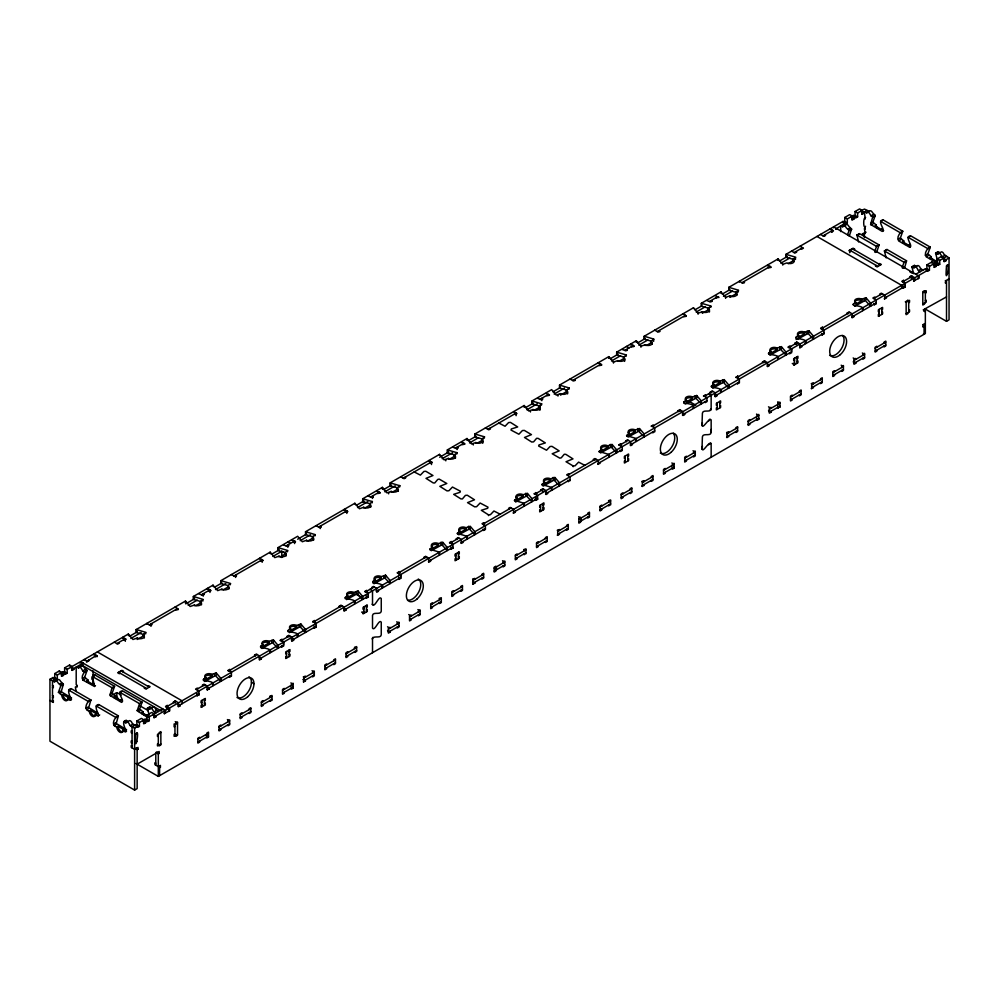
<?xml version="1.0" encoding="UTF-8"?>
<svg xmlns="http://www.w3.org/2000/svg" width="999" height="999" viewBox="0 0 999 999"><rect width="100%" height="100%" fill="white"/><g stroke="black" fill="none" stroke-linecap="round" stroke-linejoin="round"><path stroke-width="1.5" d="M283.616 642.732L283.616 645.079L259.628 658.928M400.724 575.262L400.724 577.459L376.735 591.308L375.899 590.821M580.968 520.491L580.968 518.044L578.658 516.708M702.409 446.291C700.848 456.843 708.815 440.472 711.151 443.506L711.151 457.217M702.409 422.664C700.836 433.229 708.84 416.808 711.151 419.892L711.151 432.604C710.539 436.7 703.021 432.654 702.409 436.763L701.985 449.225M706.917 300.574L710.301 301.948L712 301.461M711.151 429.433L710.726 432.355M715.384 295.692L718.768 297.552M791.583 351.223L791.583 348.876L788.199 347.402M800.049 346.328L800.049 343.981L796.665 342.033L794.967 343.494M55.032 679.295L57.617 680.132A2.398 1.386 60 0 1 58.953 679.62A2.398 1.386 60 0 1 60.564 681.318L63.387 684.19L60.852 685.589L58.429 692.332L61.813 695.267A4.196 2.423 60 0 0 64.785 700.399A4.196 2.423 60 0 0 67.745 698.688L69.018 697.951L63.087 694.53L61.813 695.267M78.734 665.609L81.319 666.445A2.398 1.386 60 0 1 82.667 665.933A2.398 1.386 60 0 1 84.278 667.632L87.1 670.429C83.691 671.428 80.619 677.347 82.979 680.119L94.58 686.525L92.42 676.51L112.05 687.774L114.598 686.313L94.955 674.974L92.42 676.435M87.1 670.429L84.678 677.185L88.062 680.119A4.196 2.423 60 0 0 88.923 683.029M89.323 711.138L90.584 710.414L96.516 713.835L95.242 714.56A4.196 2.423 60 0 1 92.283 716.271A4.196 2.423 60 0 1 89.323 711.138C83.092 709.989 86.601 701.286 90.897 699.999L71.254 688.661C63.362 689.223 76.636 704.819 67.745 698.688M90.897 699.999L88.724 707.579L97.877 713.149M112.05 687.774L109.89 695.354L121.491 702.347C125.687 701.298 115.322 691.558 122.452 690.846L142.095 702.185L139.673 708.94L143.057 711.875A4.196 2.423 60 0 0 143.931 714.784M116.821 727.022L118.082 726.285L124.013 729.707L122.74 730.444A4.196 2.423 60 0 1 119.78 732.155A4.196 2.423 60 0 1 116.821 727.022C110.564 725.861 114.173 717.195 118.394 715.871L98.751 704.532C90.859 705.094 104.133 720.704 95.242 714.56M118.394 715.871L116.221 723.451L126.598 729.732M147.765 717.519L137.2 710.801L139.56 703.658L142.095 702.185M847.577 234.678L849.05 230.519L851.585 229.058L848.763 226.261A2.398 1.386 60 0 0 847.152 224.563A2.398 1.386 60 0 0 845.803 225.075L843.218 224.226M851.585 229.058L849.225 236.201M857.604 212.999L857.604 216.908L855.069 215.447L855.069 211.526L857.604 212.999L864.385 209.078L869.517 211.388A2.398 1.386 60 0 1 870.853 210.876A2.398 1.386 60 0 1 872.464 212.575L875.286 215.447L872.751 216.833L870.579 224.425L882.179 231.406C886.375 230.357 876.011 220.629 883.153 219.905L902.784 231.256L900.374 237.999L903.758 240.934A4.196 2.423 60 0 0 904.257 243.119M858.641 241.97L856.905 235.065L859.44 233.591L879.083 244.93L876.548 246.403L874.6 251.848M879.083 244.93L876.722 252.085M931.755 259.003A4.196 2.423 60 0 1 931.255 256.805L927.871 253.871L930.294 247.128L910.651 235.789C903.521 236.501 913.885 246.241 909.677 247.29L898.675 240.934C896.315 238.162 899.387 232.243 902.784 231.256M886.138 257.842L884.402 250.936L886.95 249.475L906.58 260.814L904.045 262.275L902.097 267.732M937.499 263.274L926.173 256.805C923.825 254.046 926.86 248.114 930.294 247.128M115.847 717.469L96.216 705.993M906.58 260.889L904.42 268.394M61.451 685.476L63.387 684.19M114.598 686.375L112.175 693.056L115.559 695.991A4.196 2.423 60 0 0 116.433 698.913M875.286 215.447L872.864 222.128L876.26 225.05A4.196 2.423 60 0 0 877.122 227.972M372.515 652.734L372.515 639.023C373.139 634.939 380.644 638.985 381.256 634.877L381.256 622.177C379.058 618.443 374.712 631.855 372.515 628.121L372.515 615.409C373.127 611.313 380.644 615.359 381.256 611.251L381.256 598.551C379.046 594.817 374.737 608.204 372.515 604.507L372.515 590.821L369.967 589.36M701.985 425.599L702.409 413.136C703.021 409.041 710.526 413.074 711.151 408.991L711.151 395.304L708.616 393.843M135.876 733.953C140.597 726.673 133.816 759.103 135.876 733.953L137.15 733.216M946.515 265.946C951.223 258.666 944.442 291.096 946.515 265.946L947.776 265.21M90.859 700.249L88.948 701.36M115.822 717.594L117.72 716.495M142.058 702.447L140.16 703.546M851.548 229.32L849.649 230.419M63.349 684.377L61.214 691.708L71.603 697.976M865.609 226.249C863.273 230.407 862.861 216.721 865.609 217.545M916.907 266.383L917.269 265.809A2.398 1.386 60 0 1 918.88 265.971A2.398 1.386 60 0 1 920.216 268.032L922.801 270.18M708.541 421.141L709.877 419.168M708.541 444.767L710.726 443.269M220.654 678.945L220.866 681.306L220.866 678.371L216.234 672.901L212 674.362A4.196 2.423 0 0 0 206.069 674.362A4.196 2.423 0 0 0 206.069 677.784C196.166 682.305 217.083 679.22 212.799 685.751M261.913 648.476L272.54 642.632L277.972 648.264L278.022 645.366L273.389 639.897L269.156 641.37A4.196 2.423 0 0 0 263.237 641.37A4.196 2.423 0 0 0 263.237 644.792C253.247 649.188 274.625 646.665 269.892 652.722M289.373 632.629L300.05 626.748L305.532 632.429L305.532 629.495L300.899 624.025L296.666 625.486A4.196 2.423 0 0 0 290.734 625.486A4.196 2.423 0 0 0 290.734 628.908C280.769 633.391 301.96 630.519 297.39 636.838M346.578 599.6L357.205 593.756L362.687 599.425L362.687 596.49L358.054 591.021L353.821 592.482A4.196 2.423 0 0 0 347.889 592.482A4.196 2.423 0 0 0 347.889 595.904C337.924 600.374 359.116 597.527 354.545 603.846M374.038 583.753L384.702 577.872L390.184 583.541L390.184 580.619L385.552 575.137L381.318 576.61A4.196 2.423 0 0 0 375.399 576.61A4.196 2.423 0 0 0 375.399 580.032C365.484 584.552 386.401 581.455 382.13 587.986M701.123 401.311L701.335 403.908L701.335 400.974L696.69 395.504L692.469 396.978A4.196 2.423 0 0 0 686.538 396.978A4.196 2.423 0 0 0 686.538 400.399C676.623 404.92 697.539 401.823 693.269 408.354M728.621 385.427L728.771 387.999L728.833 385.102L724.2 379.632L719.967 381.094A4.196 2.423 0 0 0 714.035 381.094A4.196 2.423 0 0 0 714.035 384.515C704.07 388.998 725.262 386.113 720.691 392.445M769.842 355.232L780.506 349.363L785.938 354.995L785.988 352.098L781.355 346.628L777.122 348.089A4.196 2.423 0 0 0 771.203 348.089A4.196 2.423 0 0 0 771.203 351.511C761.238 355.994 782.417 353.122 777.859 359.453M797.339 339.36L808.016 333.479L813.498 339.148L813.498 336.226L808.853 330.744L804.62 332.217A4.196 2.423 0 0 0 798.701 332.217A4.196 2.423 0 0 0 798.701 335.639C788.735 340.11 809.927 337.262 805.356 343.569M854.545 306.331L865.171 300.474L870.653 306.156L870.653 303.221L866.021 297.752L861.787 299.213A4.196 2.423 0 0 0 855.856 299.213A4.196 2.423 0 0 0 855.856 302.635C845.941 307.155 866.87 304.083 862.587 310.602M54.745 673.588L57.293 675.049L57.293 678.97L54.745 677.497L54.745 673.588L59.278 670.978L61.813 672.439L61.389 676.111M64.623 667.881L67.17 669.355L67.17 673.264L64.623 671.803L64.623 667.881L69.568 665.034L72.103 666.495L71.678 670.167M844.779 217.47L847.314 218.931L847.314 222.852L844.779 221.378L844.779 217.47L849.712 214.623L852.259 216.084L851.835 219.755M855.069 211.526L859.59 208.916L862.137 210.377L861.712 214.048M137.15 747.889L137.15 788.623L134.615 790.084L49.95 741.208L49.95 679.295L53.059 677.497L55.594 678.97L55.594 679.944L57.293 678.97M57.293 675.049L62.937 671.803L65.472 673.264L65.047 674M67.17 669.355L128.347 634.028L132.979 639.497L137.213 638.036A4.196 2.423 0 0 0 143.144 638.036A4.196 2.423 0 0 0 143.144 634.615L145.929 632.379L136.264 629.52L185.502 601.023L190.147 606.493L194.38 605.032A4.196 2.423 0 0 0 200.3 605.032A4.196 2.423 0 0 0 200.3 601.61L203.097 599.388L193.369 596.49L193.369 599.425L200.537 601.46M193.369 596.49L213.012 585.152L217.645 590.621L221.878 589.16A4.196 2.423 0 0 0 227.797 589.16A4.196 2.423 0 0 0 227.797 585.739L230.594 583.503L220.929 580.644L270.167 552.147L274.8 557.617L279.033 556.156A4.196 2.423 0 0 0 284.965 556.156A4.196 2.423 0 0 0 284.965 552.734L287.749 550.499L278.022 547.614L278.022 550.549L285.202 552.584M278.022 547.614L297.665 536.276L302.31 541.745L306.531 540.272A4.196 2.423 0 0 0 312.462 540.272A4.196 2.423 0 0 0 312.462 536.85L315.259 534.627L305.532 531.73L305.532 534.665L312.699 536.7M305.532 531.73L354.832 503.271L359.465 508.741L363.698 507.28A4.196 2.423 0 0 0 369.618 507.28A4.196 2.423 0 0 0 369.618 503.858L372.415 501.623L362.749 498.763L382.33 487.4L386.963 492.869L391.196 491.396A4.196 2.423 0 0 0 397.127 491.396A4.196 2.423 0 0 0 397.127 487.974L399.912 485.751L390.184 482.854L390.184 485.789L397.365 487.824M390.184 482.854L439.485 454.395L444.13 459.865L448.351 458.391A4.196 2.423 0 0 0 454.283 458.391A4.196 2.423 0 0 0 454.283 454.97L457.08 452.747L447.415 449.887L466.995 438.511L471.628 443.981L475.861 442.52A4.196 2.423 0 0 0 481.78 442.52A4.196 2.423 0 0 0 481.78 439.098L484.577 436.863L474.912 434.016L524.15 405.519L528.783 410.989L533.016 409.515A4.196 2.423 0 0 0 538.948 409.515A4.196 2.423 0 0 0 538.948 406.094L541.733 403.871L532.005 400.974L532.005 403.908L540.172 406.218M532.005 400.974L551.648 389.635L556.281 395.104L560.514 393.643A4.196 2.423 0 0 0 566.445 393.643A4.196 2.423 0 0 0 566.445 390.222L569.243 387.987L559.515 385.102L559.515 388.037L566.683 390.072M559.515 385.102L608.816 356.631L613.448 362.1L617.682 360.639A4.196 2.423 0 0 0 623.601 360.639A4.196 2.423 0 0 0 623.601 357.217L626.398 354.995L616.733 352.135L636.313 340.759L640.946 346.228L645.179 344.767A4.196 2.423 0 0 0 651.111 344.767A4.196 2.423 0 0 0 651.111 341.346L653.895 339.111L644.23 336.251L693.468 307.754L698.101 313.224L702.334 311.763A4.196 2.423 0 0 0 708.266 311.763A4.196 2.423 0 0 0 708.266 308.341L711.063 306.106L701.398 303.259L720.978 291.883L725.611 297.352L729.844 295.879A4.196 2.423 0 0 0 735.764 295.879A4.196 2.423 0 0 0 735.764 292.457L738.561 290.234L728.833 287.337L728.833 290.272L737.162 292.632M728.833 287.337L778.134 258.878L782.766 264.348L787 262.887A4.196 2.423 0 0 0 792.931 262.887A4.196 2.423 0 0 0 792.931 259.465L795.716 257.23L785.988 254.345L785.988 257.28L794.155 259.59M785.988 254.345L843.081 221.378L845.629 222.852L845.629 223.826L847.314 222.852M847.314 218.931L853.371 215.447L855.906 216.908L855.481 217.645M53.059 677.497L53.059 678.471L54.745 677.497M64.623 671.803L62.937 672.777L62.937 671.803M79.858 662.999L80.707 662.512M844.779 221.378L843.081 222.352L843.081 221.378M855.069 215.447L853.371 216.421L853.371 215.447M55.594 678.97L52.485 680.756L52.485 701.935M60.964 672.926L63.511 674.4L65.472 673.264M71.254 666.995L73.801 668.456L83.254 662.999L83.254 663.973L81.98 664.223M96.379 655.419L86.351 661.7M116.833 643.606L125.3 638.723L125.3 641.333M129.608 636.238L137.325 631.78M149.288 624.875L177.51 608.578M185.677 603.871L194.68 598.663M201.498 594.73L209.965 589.847L209.965 592.444M214.261 587.362L221.99 582.904M233.941 575.998L262.163 559.702L262.163 562.312M271.616 554.245L279.345 549.787M286.151 545.854L294.618 540.971L294.618 543.568M297.64 539.223L306.643 534.015M318.606 527.11L346.828 510.826L346.828 513.436M356.281 505.369L364.011 500.911M370.816 496.978L379.283 492.082M383.591 489.597L391.308 485.139M403.271 478.234L431.493 461.95L431.493 464.547M439.66 457.23L448.663 452.023M455.482 448.101L463.948 443.206M468.244 440.721L475.974 436.263M487.924 429.358L516.146 413.062L516.146 415.671M525.599 407.604L533.329 403.146M540.134 399.213L548.601 394.33M552.909 391.845L559.34 388.124M572.589 380.482L600.811 364.185L600.811 365.159M610.264 358.728L618.069 354.22M624.8 350.337L633.266 345.454L633.266 346.428M637.562 342.969L645.292 338.511M657.255 331.606L685.476 315.309L685.476 316.283M694.929 309.852L701.36 306.131L701.335 303.221M709.465 301.461L717.931 296.578M722.227 294.093L729.957 289.623M741.907 282.717L770.129 266.433L770.129 267.407M779.582 260.976L787.312 256.506M794.118 252.585L802.584 247.69M823.051 235.876L832.642 230.344L832.217 231.069M845.629 222.852L835.751 229.033M851.41 216.571L853.945 218.044L855.906 216.908M861.288 210.876L863.823 212.337L866.932 210.552M61.813 676.348L63.511 675.374L63.511 674.4M65.472 674.238L67.17 673.264M72.103 670.416L73.801 669.43L73.801 668.456M86.776 661.937L89.323 660.476L88.474 659.989M97.215 656.643L97.215 655.906L95.529 656.892L94.68 656.405M146.741 624.138L146.741 623.401L150.137 625.362L151.823 624.875M175.812 610.052L178.346 609.552M198.951 593.856L202.335 595.217L204.033 594.73M208.267 591.308L210.801 590.821M231.406 574.525L234.79 576.485L236.488 575.998M260.477 561.163L263.012 560.676M283.616 544.967L287 546.341L288.699 545.854M292.932 542.432L295.467 541.945M316.071 525.649L319.455 527.609L321.154 527.11M345.13 512.287L347.677 511.8M368.281 496.091L371.665 497.465L373.351 496.978M377.585 493.556L380.132 493.069M452.934 447.215L456.318 448.588L458.017 448.101M462.25 444.68L464.785 444.18M537.599 398.339L540.983 399.7L542.682 399.213M546.915 395.791L549.45 395.304M570.054 379.008L573.438 380.969L575.124 380.482M599.113 365.659L601.66 365.159M622.265 349.463L625.649 350.824L627.335 350.337M631.568 346.915L634.115 346.428M654.707 330.132L658.104 332.093L659.79 331.606M683.778 316.77L686.313 316.283M716.233 298.039L718.768 297.065M739.372 281.993L739.372 281.256L742.756 283.216L744.455 282.717M768.443 267.894L770.978 267.407M831.792 232.292L833.491 230.831L830.107 228.871M836.163 229.283L837.012 228.796M852.259 219.992L853.945 219.018L853.945 218.044M855.906 217.882L857.604 216.908M862.137 214.298L863.823 213.311L863.823 212.337M49.95 679.295L54.271 681.793L56.394 680.569M78.409 667.856L80.519 666.633M840.683 231.568L840.683 225.699L842.469 226.723L844.592 225.512M866.595 212.799L868.718 211.576M130.857 638.448L141.159 632.504M188.212 605.332L197.228 600.124M215.509 589.572L225.811 583.616M272.877 556.455L281.88 551.248M300.175 540.684L310.477 534.74M357.53 507.579L367.832 501.623M384.84 491.808L395.142 485.864M442.195 458.691L452.497 452.747M469.493 442.932L478.509 437.724M526.86 409.815L537.162 403.871M554.158 394.056L564.46 388.112M611.513 360.939L620.529 355.731M638.823 345.179L647.839 339.972M696.178 312.063L705.194 306.855M723.476 296.291L732.492 291.096M780.843 263.187L789.847 257.979M59.49 684.315L61.601 683.091M77.035 687.112L77.035 685.152L76.199 684.665L76.199 667.07L78.784 667.906A2.398 1.386 60 0 1 80.12 667.407A2.398 1.386 60 0 1 81.731 669.105L82.767 670.866L84.89 669.642M138.399 638.811L143.144 636.076L143.144 634.615M195.692 605.744L200.3 603.084L200.3 601.61M223.189 589.86L227.797 587.2L227.797 585.739M280.357 556.855L284.965 554.195L284.965 552.734M307.854 540.983L312.462 538.324L312.462 536.85M365.01 507.979L369.618 505.319L369.618 503.858M392.52 492.107L397.127 489.448L397.127 487.974M449.675 459.103L454.283 456.443L454.283 454.97M477.172 443.231L481.78 440.559L481.78 439.098M534.34 410.227L538.948 407.567L538.948 406.094M560.514 395.104L566.445 391.683L566.445 390.222M618.993 361.351L623.601 358.678L623.601 357.217M646.503 345.467L651.111 342.807L651.111 341.346M702.334 313.224L708.266 309.802L708.266 308.341M735.764 292.457L735.764 293.931L729.844 297.352L729.844 295.879M788.186 263.661L792.931 260.926L792.931 259.465M847.676 229.246L849.799 228.022M865.234 219.018L864.385 212.013L866.97 212.849A2.398 1.386 60 0 1 868.318 212.35A2.398 1.386 60 0 1 869.929 214.036L870.966 215.809L873.076 214.585M84.515 672.152L86.426 671.053M872.714 217.095L874.625 215.996M58.429 692.332L60.34 691.233M82.767 678.284L84.678 677.185M870.966 223.227L872.864 222.128M59.915 693.431L61.813 692.332M82.979 680.119L84.89 679.02M871.178 225.05L873.076 223.951M92.845 670.654L93.269 674.812M68.744 690.421L70.654 689.322M93.082 676.373L94.955 674.974M856.942 235.364L858.84 234.266M881.28 221.316L883.153 219.98M77.035 686.138L75.35 687.112L76.199 691.583M86.938 681.992A4.196 2.423 60 0 1 86.788 680.843L88.062 680.119M876.26 225.05L874.987 225.786L880.918 229.208L882.179 228.471A4.196 2.423 60 0 1 882.129 229.108M863.124 233.441L866.083 232.218M863.124 235.389L864.385 235.152L864.385 237.537M92.57 685.239A4.196 2.423 60 0 0 92.72 684.265L93.993 683.541A4.196 2.423 60 0 1 93.756 684.715M70.28 700.149L71.553 699.425M94.618 686.101L95.467 685.614M882.816 231.044L883.665 230.557M120.217 673.264L119.368 673.751L117.682 672.777L121.915 670.329L123.601 671.303L122.765 671.803M851.41 251.111L850.561 251.598L848.863 250.624L853.096 248.177L854.794 249.163L853.945 249.65M112.025 688.036L113.923 686.937M877.147 246.291L879.045 245.192M900.211 232.979L902.122 231.88M85.926 708.216L87.837 707.117M110.277 694.155L112.175 693.056M875.399 252.422L876.036 252.048M898.463 239.098L900.374 237.999M86.776 709.677L88.686 708.578M110.477 695.991L112.388 694.892M899.312 240.559L901.21 239.46M96.878 705.931L98.764 704.682M119.955 692.619L121.853 691.508M885.077 250.874L886.95 249.475M908.141 237.55L910.052 236.451M115.559 695.991L114.298 696.728L120.217 700.149L121.491 699.412A4.196 2.423 60 0 1 121.266 700.586M903.758 240.934L902.484 241.671L908.416 245.092L909.677 244.355A4.196 2.423 60 0 1 909.627 244.992M145.055 687.599L144.206 688.086L145.904 689.073L150.137 686.625L148.439 685.651L147.59 686.138M876.235 265.447L875.399 265.946L877.085 266.92L881.318 264.473L879.632 263.499L878.783 263.986M98.414 715.671L99.688 714.934M909.677 247.29L910.314 246.915M904.008 262.537L905.918 261.438M928.346 248.489L930.256 247.39M114.061 723.726L115.971 722.627M137.138 710.401L139.036 709.302M902.896 268.294L904.17 267.557M925.336 255.344L927.234 254.245M114.273 725.561L116.184 724.45M138.624 711.5L140.522 710.401M926.81 256.443L928.72 255.344M122.74 730.444C131.643 736.575 118.357 720.978 126.249 720.416L128.284 721.54L129.071 720.866A2.398 1.386 60 0 1 130.682 721.041A2.398 1.386 60 0 1 132.03 723.089L134.615 725.237M149.151 715.097L147.415 708.191L149.95 706.73L151.998 707.854L152.772 707.192A2.398 1.386 60 0 1 154.395 707.354A2.398 1.386 60 0 1 155.732 709.402L158.317 711.55M913.648 273.726L911.9 266.82L914.447 265.347L916.483 266.483M937.686 261.351L935.613 253.134L938.148 251.661L940.184 252.797L940.971 252.123A2.398 1.386 60 0 1 942.581 252.285A2.398 1.386 60 0 1 943.93 254.345L949.05 257.954L949.05 319.867L946.515 321.341L925.012 308.928M124.376 721.815L126.249 720.416M147.452 708.491L149.35 707.392M912.574 266.745L914.447 265.422M935.651 253.434L937.549 252.335M141.933 713.748A4.196 2.423 60 0 1 141.796 712.599L143.057 711.875M930.131 258.679A4.196 2.423 60 0 1 929.982 257.542L931.255 256.805M125.924 722.664L128.034 721.44M147.415 708.191L149.201 709.228L151.324 708.004M914.11 267.607L916.233 266.383M935.613 253.134L937.399 254.158L939.51 252.934M431.231 550.724L441.87 544.867L447.29 550.511L447.352 547.614L442.719 542.145L438.486 543.606A4.196 2.423 0 0 0 432.555 543.606A4.196 2.423 0 0 0 432.555 547.027L429.757 549.263L439.485 552.147L439.485 555.082L439.21 552.522M458.741 534.84L469.368 528.995L474.787 534.627L474.85 531.73L470.217 526.261L465.984 527.734A4.196 2.423 0 0 0 460.052 527.734A4.196 2.423 0 0 0 460.052 531.156L457.267 533.379L466.995 536.276L466.995 539.21L466.708 536.638M515.596 502.022L526.523 495.991L531.955 501.635L532.005 498.738L527.372 493.269L523.139 494.73A4.196 2.423 0 0 0 517.22 494.73A4.196 2.423 0 0 0 517.22 498.151L514.423 500.387L524.15 503.271L524.15 506.206L523.876 503.646M543.094 486.138L554.033 480.119L559.452 485.751L559.515 482.854L554.87 477.385L550.649 478.858A4.196 2.423 0 0 0 544.717 478.858A4.196 2.423 0 0 0 544.717 482.28L541.92 484.503L551.648 487.4L551.648 490.322L551.373 487.762M600.561 452.972L611.188 447.115L616.67 452.784L616.67 449.85L612.037 444.38L607.804 445.854A4.196 2.423 0 0 0 601.873 445.854A4.196 2.423 0 0 0 601.873 449.275L599.088 451.498L608.816 454.395L608.816 457.33L608.528 454.757M628.059 437.087L638.686 431.243L644.168 436.913L644.168 433.978L639.535 428.509L635.302 429.97A4.196 2.423 0 0 0 629.382 429.97A4.196 2.423 0 0 0 629.382 433.391L626.585 435.626L636.313 438.511L636.313 441.446L636.038 438.886M205.357 678.708A4.196 2.423 0 0 0 206.069 679.258L212 675.836L212 674.362M262.35 645.504A4.196 2.423 0 0 0 263.237 646.253L269.156 642.832L269.156 641.37M290.247 630.032A4.196 2.423 0 0 0 290.734 630.381L296.666 626.96L296.666 625.486M347.015 596.628A4.196 2.423 0 0 0 347.889 597.377L353.821 593.955L353.821 592.482M374.9 581.156A4.196 2.423 0 0 0 375.399 581.493L381.318 578.071L381.318 576.61M432.067 548.151A4.196 2.423 0 0 0 432.555 548.501L438.486 545.079L438.486 543.606M465.984 527.734L465.984 529.195L460.052 532.617L460.052 531.156M523.139 494.73L523.139 496.191L517.22 499.612L517.22 498.151M543.831 482.992A4.196 2.423 0 0 0 544.717 483.741L550.649 480.319L550.649 478.858M600.998 449.987A4.196 2.423 0 0 0 601.873 450.736L607.804 447.315L607.804 445.854M628.883 434.528A4.196 2.423 0 0 0 629.382 434.865L635.302 431.443L635.302 429.97M685.651 401.111A4.196 2.423 0 0 0 686.538 401.86L692.469 398.439L692.469 396.978M713.548 385.639A4.196 2.423 0 0 0 714.035 385.989L719.967 382.567L719.967 381.094M770.704 352.647A4.196 2.423 0 0 0 771.203 352.984L777.122 349.563L777.122 348.089M797.814 336.351A4.196 2.423 0 0 0 798.701 337.1L804.62 333.678L804.62 332.217M861.787 299.213L861.787 300.687L855.856 304.108L855.856 302.635M204.758 681.48L215.384 675.636L220.654 681.143M685.177 404.108L695.853 398.239L701.123 403.746M712.674 388.236L723.351 382.355L728.621 387.874M136.863 721.003L139.41 722.464L139.41 726.373L136.863 724.912L136.863 721.003L141.396 718.381L143.931 719.854L143.519 723.513M926.897 264.885L929.432 266.346L929.432 270.254L926.897 268.793L926.897 264.885L931.83 262.025L934.377 263.499L933.953 267.158M937.187 258.941L939.722 260.414L939.722 264.323L937.187 262.849L937.187 258.941L941.707 256.331L944.255 257.792L943.83 261.463M123.714 721.877L125.749 723.014L126.536 722.339A2.398 1.386 60 0 1 128.147 722.502A2.398 1.386 60 0 1 129.483 724.562L130.282 725.674L132.405 724.45M154.408 711.738L156.531 710.526M911.9 266.82L913.935 267.944L914.722 267.282A2.398 1.386 60 0 1 916.333 267.445A2.398 1.386 60 0 1 917.681 269.505L918.481 270.617L920.591 269.393M942.606 256.681L944.729 255.457M168.057 705.931L167.208 705.444L165.509 706.418L168.893 708.378L168.893 711.313M173.414 702.584L175.112 700.873L178.496 702.834L178.072 706.505M228.022 670.816L229.708 669.355L230.557 670.329M254.545 655.506L256.243 654.033L259.628 655.993L259.203 659.665M280.232 640.671L281.918 639.21L282.767 640.184M287 636.763L288.699 635.302L292.083 637.25L291.658 640.921M312.687 621.94L314.373 620.479L315.222 621.453M339.21 606.63L340.896 605.157L344.293 607.117L343.868 610.776M364.885 591.795L366.583 590.334L367.432 591.308M371.665 587.887L373.351 586.425L376.735 588.374L376.735 592.282L378.434 591.308L378.434 590.334M397.34 573.064L399.038 571.59L399.887 572.577M423.876 557.742L425.562 556.281L428.946 558.241L428.521 561.9M449.55 542.919L451.248 541.458L452.085 542.432M456.318 539.01L458.017 537.549L461.401 539.497L460.976 543.169M484.54 523.201L483.691 522.714L482.005 523.688L485.389 525.649L485.389 529.557L483.279 530.294M534.215 494.043L535.901 492.569L536.75 493.556M540.983 490.134L542.682 488.661L546.066 490.621L545.641 494.28M618.868 445.167L620.566 443.693L621.415 444.68M625.649 441.258L627.335 439.785L630.719 441.745L630.307 445.404M651.323 426.423L653.021 424.962L653.87 425.936M677.846 411.113L679.545 409.64L682.929 411.6L682.504 415.259M703.533 396.278L705.232 394.817L706.068 395.791M710.301 392.37L712 390.909L715.384 392.857L714.959 396.528M735.988 377.547L737.674 376.086L738.523 377.06M762.512 362.237L764.21 360.764L767.594 362.724L767.17 366.383M788.199 346.915L789.884 345.941L790.733 346.915M820.654 328.671L822.339 327.197L823.188 328.184M847.177 313.349L848.863 311.888L852.259 313.848L851.835 317.507M904.32 280.844L903.471 280.357L901.785 281.343L905.169 283.291L905.169 287.2L903.046 287.937M914.759 280.682L914.759 277.759L911.375 275.799L909.677 276.773L910.526 277.26M137.288 727.11L137.712 726.373L135.177 724.912L132.068 726.698L132.068 747.889M139.41 722.464L145.055 719.205L147.59 720.679L147.165 721.403M141.796 712.599L149.288 716.77L162.837 708.94L162.837 709.927M175.949 701.373L166.358 706.905L166.358 707.891L167.208 707.392M196.416 689.56L204.882 684.665L204.882 685.651M228.871 670.816L257.093 654.532M281.069 640.671L289.535 635.789L289.535 636.763M313.524 621.94L341.745 605.644M365.734 591.795L374.2 586.913M398.189 573.064L426.411 556.768L426.411 557.742M450.399 542.919L458.866 538.036M482.854 524.188L511.076 507.892M535.052 494.043L543.518 489.148M567.507 475.299L595.729 459.016L595.729 459.99M619.717 445.167L628.184 440.272M652.172 426.423L680.394 410.139L680.394 411.113M704.382 396.278L712.849 391.396M736.837 377.547L765.059 361.251L765.059 362.237M789.035 347.402L797.502 342.52M821.49 328.671L849.712 312.375M873.7 298.526L882.167 293.644M902.621 281.83L912.224 276.286L912.224 277.26M915.746 274.25L925.199 268.793L927.746 270.254L927.322 270.991M929.432 266.346L935.489 262.849L938.036 264.323L937.611 265.047M939.722 260.414L946.515 256.493M136.863 724.912L135.177 725.886L135.177 724.912M149.288 716.77L149.288 720.679L146.741 719.205L145.055 720.192L145.055 719.205M925.199 269.767L926.897 268.793M935.489 262.849L935.489 263.836L937.187 262.849M125.924 731.543L126.548 731.181M937.187 263.162L937.824 262.799M130.282 725.674L134.615 728.171L137.712 726.373M143.094 720.341L145.629 721.802L147.59 720.679M155.919 715.871L155.919 716.845L153.371 715.384L153.371 714.397L155.919 715.871L219.443 679.195M220.866 678.371L276.81 646.078M278.022 645.366L304.108 630.307M305.532 629.495L361.463 597.19M362.687 596.49L388.773 581.43M390.184 580.619L446.128 548.314M447.352 547.614L473.426 532.554M474.85 531.73L530.794 499.438M532.005 498.738L615.446 450.561M616.67 449.85L642.757 434.802M644.168 433.978L700.112 401.685M701.335 400.974L727.409 385.914M728.833 385.102L784.777 352.797M785.988 352.098L812.075 337.038M813.498 336.226L869.43 303.921M870.653 303.221L927.746 270.254M933.528 263.986L936.063 265.447L938.036 264.323M943.406 258.279L945.941 259.752L949.05 257.954M137.712 727.359L139.41 726.373M143.931 723.763L145.629 722.789L145.629 721.802M147.59 721.653L149.288 720.679M153.796 717.582L155.919 716.845M164.098 711.638L164.947 711.138M164.098 713.586L169.743 710.813L169.743 708.865L168.481 709.103M913.498 278.971L914.335 278.484M913.498 280.931L919.142 278.159L919.142 276.211L917.869 276.448M927.746 271.241L929.432 270.254M934.377 267.407L936.063 266.433L936.063 265.447M938.036 265.297L939.722 264.323M944.255 261.701L945.941 260.727L945.941 259.752M178.496 705.769L198.951 693.955M207.417 689.073L231.406 675.224M316.071 626.336L292.083 640.184L291.233 639.697M344.293 610.052L368.281 596.203M428.946 561.163L452.934 547.315M461.401 542.432L485.389 528.583M513.611 512.287L537.599 498.439L536.75 497.952M546.066 493.556L570.054 479.707M598.276 463.411L622.265 449.562M630.719 444.68L654.707 430.831M682.929 414.535L706.917 400.686M739.372 381.943L715.384 395.791L714.535 395.304M767.594 365.659L791.583 351.81M800.049 346.915L824.038 333.067M852.259 316.77L876.235 302.922M884.702 298.039L905.169 286.226M178.496 706.743L180.182 705.769L180.182 704.794M196.84 695.666L198.951 694.929L198.951 691.021L195.567 689.073L197.265 688.086L198.102 688.573M206.993 689.797L209.116 689.073L208.479 687.724M229.295 676.935L231.406 676.198L231.406 672.29L228.022 670.329M259.628 659.902L261.326 658.928L261.326 657.954M281.493 646.79L283.616 646.053L283.616 642.145L280.232 640.184M292.083 641.171L293.768 640.184L293.144 638.848M313.948 628.046L316.071 627.322L316.071 623.401L312.687 621.453M344.293 611.026L345.979 610.052L345.979 609.065M366.158 597.914L368.281 597.177L368.281 593.269L364.885 591.308M398.613 579.17L400.724 578.433L400.724 574.525L397.34 572.577M428.946 562.15L430.644 561.163L430.644 560.189M450.824 549.025L452.934 548.301L452.934 544.393L449.55 542.432M461.401 543.406L463.099 542.432L463.099 541.458M513.186 513.024L515.309 512.287L515.309 511.313M535.476 500.149L537.599 499.413L537.599 495.504L534.215 493.556M546.066 494.53L547.752 493.556L547.752 492.569M567.932 481.418L570.054 480.681L570.054 476.773L566.67 474.812L568.356 473.838L569.205 474.325M597.852 464.148L599.962 463.411L599.962 462.437M620.142 451.273L622.265 450.537L622.265 446.628L618.868 444.68M630.719 445.654L632.417 444.68L632.417 443.693M652.597 432.542L654.707 431.805L654.707 427.897L651.323 425.936M682.929 415.509L684.627 414.535L684.627 413.549M715.384 396.778L717.082 395.791L716.445 394.455M737.262 383.653L739.372 382.929L739.372 379.008L735.988 377.06M767.594 366.633L769.292 365.659L769.292 364.672M789.46 353.521L791.583 352.784L791.583 348.876M799.625 347.652L801.735 346.915L801.735 345.941M821.915 334.777L824.038 334.041L824.038 330.132L820.654 328.184M852.259 317.757L853.945 316.77L853.945 315.796M874.125 304.633L876.235 303.908L876.235 300L872.851 298.039L874.55 297.065L875.399 297.552M884.29 298.776L886.4 298.039L886.4 297.065M201.91 702.347L201.074 702.834L201.074 700.873L205.307 698.438L205.307 700.386L204.458 700.873M286.576 653.471L285.726 653.958L285.726 651.997L289.96 649.562L289.96 651.51L289.123 651.997M363.898 608.828L363.049 609.315L363.049 607.355L367.282 604.919L367.282 606.868L366.446 607.355M455.894 555.706L455.057 556.193L455.057 554.245L459.29 551.798L459.29 553.758L458.441 554.245M540.559 506.83L539.71 507.317L539.71 505.369L543.943 502.922L543.943 504.882L543.106 505.369M625.224 457.954L624.375 458.441L624.375 456.481L628.608 454.046L628.608 455.994L627.759 456.481M717.22 404.832L716.37 405.332L716.37 403.371L720.604 400.924L720.604 402.884L719.755 403.371M794.542 360.202L793.693 360.689L793.693 358.728L797.926 356.281L797.926 358.241L797.09 358.728M879.207 311.313L878.358 311.8L878.358 309.852L882.592 307.405L882.592 309.365L881.742 309.852M135.876 742.095L137.15 741.37M946.515 274.088L947.776 273.351M201.91 704.957L201.074 705.444L201.074 707.392L205.307 704.957L205.307 702.996L204.458 703.483M286.576 656.068L285.726 656.568L285.726 658.516L289.96 656.068L289.96 654.12L289.123 654.607M363.898 611.438L363.049 611.925L363.049 613.873L367.282 611.438L367.282 609.477L366.446 609.964M455.894 558.316L455.057 558.803L455.057 560.764L459.29 558.316L459.29 556.368L458.441 556.855M540.559 509.44L539.71 509.927L539.71 511.888L543.943 509.44L543.943 507.48L543.106 507.967M625.224 460.564L624.375 461.051L624.375 462.999L628.608 460.564L628.608 458.603L627.759 459.09M717.22 407.442L716.37 407.929L716.37 409.89L720.604 407.442L720.604 405.494L719.755 405.981M794.542 362.799L793.693 363.286L793.693 365.247L797.926 362.799L797.926 360.851L797.09 361.338M879.207 313.923L878.358 314.41L878.358 316.371L882.592 313.923L882.592 311.963L881.742 312.462M908.69 312.212L908.69 300.811L907.854 300.324L906.155 301.298L906.155 314.66L907.854 313.686L907.854 312.699M160.851 732.567L157.467 734.527L157.467 736.475L158.317 735.988M922.801 292.657L926.185 290.709L926.185 292.657L925.349 293.157M136.301 749.35L137.999 749.35L137.999 747.402L134.615 749.35L131.219 747.402L131.219 745.441L132.068 745.928M945.241 280.844L949.05 279.133L948.413 278.771M174.962 726.373L174.126 726.872L174.126 724.912L177.51 722.951L175.25 721.653M908.69 302.759L909.54 302.272L909.54 300.324L906.155 302.272L905.306 301.785M945.241 282.804L946.09 282.317M158.317 743.481L157.467 743.98L157.467 745.928L160.851 743.98M174.962 733.878L174.126 734.365L174.126 736.313L177.51 734.365M908.69 310.264L909.54 309.765L909.54 311.725L906.155 313.686M925.349 300.649L926.185 300.162L926.185 302.11L922.801 304.071M137.15 764.173L159.166 751.473L159.166 753.421L158.317 753.908L155.782 752.447L155.782 765.159M924.075 309.365L946.515 296.903M924.075 311.313L925.349 311.076L925.349 333.554L158.317 776.398L135.876 763.448M269.855 696.191L271.978 695.466L271.978 700.349L269.855 701.086M303.296 676.885L305.419 676.161L305.419 677.135M354.52 647.315L356.631 646.59L356.631 651.473L354.52 652.21M439.173 598.438L441.296 597.702L441.296 602.597L439.173 603.321M472.614 579.133L474.737 578.396L474.737 579.37L474.1 579.008M523.838 549.562L525.961 548.826L525.961 553.721L523.838 554.445M557.28 530.257L559.403 529.52L559.403 530.494L558.766 530.132M608.503 500.686L610.614 499.95L610.614 504.832L608.503 505.569M641.945 481.381L644.055 480.644L644.055 481.618L643.418 481.256M726.598 432.492L728.721 431.768L728.721 432.742M777.821 402.922L779.944 402.185L779.944 407.08L777.821 407.817M811.263 383.616L813.386 382.879L813.386 383.866L812.749 383.491M197.889 739.21L208.479 733.104M219.056 726.985L229.645 720.878L227.385 719.58M240.222 714.772L250.811 708.666M261.388 702.547L271.978 696.44M282.555 690.334L293.144 684.215L290.884 682.916M303.721 678.109L314.298 672.002L312.05 670.704M324.887 665.896L335.464 659.777M346.054 653.671L356.631 647.564M388.386 629.233L398.963 623.126L396.703 621.815M409.553 617.007L420.129 610.901L417.869 609.602M430.719 604.795L441.296 598.688M451.873 592.569L462.462 586.463M473.039 580.357L483.628 574.238M494.205 568.131L504.795 562.025L502.534 560.726M515.372 555.919L525.961 549.8M536.538 543.693L547.127 537.587M557.704 531.48L568.281 525.362M578.871 519.255L589.447 513.149M600.037 507.03L610.614 500.924M621.203 494.817L631.78 488.711M642.369 482.592L652.946 476.486M663.536 470.379L674.113 464.273L671.852 462.962M684.702 458.154L695.279 452.048L693.019 450.749M727.022 433.716L737.612 427.609M748.189 421.503L758.778 415.384L756.518 414.086M769.355 409.278L779.944 403.171L777.684 401.86M790.521 397.065L801.111 390.946M811.688 384.84L822.264 378.733M832.854 372.615L843.431 366.508L841.183 365.209M854.02 360.402L864.597 354.295L862.337 352.984M875.186 348.176L885.763 342.07M197.889 742.145L208.479 736.026M219.056 729.919L229.645 723.813M240.222 717.707L250.811 711.588M261.388 705.481L271.978 699.375M282.555 693.269L293.144 687.15M303.721 681.043L314.298 674.937M324.887 668.818L335.464 662.712M346.054 656.605L356.631 650.499M388.386 632.167L398.963 626.061M409.553 619.942L420.129 613.836M430.719 607.729L441.296 601.61M451.873 595.504L462.462 589.398M473.039 583.291L483.628 577.172M494.205 571.066L504.795 564.959M515.372 558.853L525.961 552.734M536.538 546.628L547.127 540.521M557.704 534.403L568.281 528.296M578.871 522.19L589.447 516.083M600.037 509.965L610.614 503.858M621.203 497.752L631.78 491.633M642.369 485.526L652.946 479.42M663.536 473.314L674.113 467.195M684.702 461.088L695.279 454.982M727.022 436.65L737.612 430.544M748.189 424.425L758.778 418.319M769.355 412.212L779.944 406.106M790.521 399.987L801.111 393.881M811.688 387.774L822.264 381.668M832.854 375.549L843.431 369.443M854.02 363.336L864.597 357.217M875.186 351.111L885.763 345.005M206.781 734.078L206.781 733.104L208.479 732.117L208.479 737.012L206.781 737.986L206.781 737.012M291.446 685.202L291.446 684.215L293.144 683.241L293.144 688.136L291.446 689.11L291.446 688.136M303.296 681.78L305.419 681.043L304.782 679.695M390.072 631.193L390.072 632.167L388.386 633.141L388.386 628.259L390.072 627.272L390.072 628.259L387.537 626.785M472.614 584.015L474.737 583.291L474.737 582.305M557.28 535.139L559.403 534.403L559.403 533.429M641.945 486.263L644.055 485.526L644.055 484.552M672.414 465.247L672.414 464.273L674.113 463.286L674.113 468.181L672.414 469.155L672.414 468.181M726.598 437.387L728.721 436.65L728.721 435.676M757.08 416.371L757.08 415.384L758.778 414.41L758.778 419.293L757.08 420.279L757.08 419.293M771.053 411.238L771.053 412.212L769.355 413.186L769.355 408.304L771.053 407.317L771.053 408.304L768.506 406.83M811.263 388.511L813.386 387.774L813.386 386.8M855.706 362.35L855.706 363.336L854.02 364.31L854.02 359.428L855.706 358.441L855.706 359.428L853.171 357.954M159.166 767.594L160.427 767.357L160.427 765.396L158.317 766.62L154.932 764.672L154.932 762.712L155.782 763.199M922.801 324.762L924.924 323.539M922.801 326.71L923.65 326.223M708.503 308.192L701.335 306.156M651.348 341.196L644.23 339.185L644.168 336.226M623.851 357.068L616.67 355.032L616.67 352.098M474.85 433.978L474.85 436.913L482.942 439.198M447.352 449.85L447.352 452.784L454.52 454.82M362.687 498.738L362.687 501.673L369.867 503.708M228.047 585.589L220.866 583.541L220.866 580.619M144.368 634.74L136.264 632.454L136.201 629.495M786.201 254.433L786.275 256.656M616.87 352.197L616.945 354.657M305.731 531.83L305.806 534.303M498.851 423.052L505.057 426.248L508.591 422.565L510.489 422.402L517.669 426.948L511.301 428.983L511.013 430.082L518.881 434.228L522.415 430.544L524.313 430.394L531.443 434.615L524.512 437.475L531.693 442.02L533.591 441.858L536.613 438.299L538.136 438.374L545.329 442.907L538.948 444.955L538.673 446.053L546.54 450.199L550.074 446.516L551.972 446.353L559.153 450.899L552.21 453.758L559.815 458.154L561.251 457.817L564.26 454.258L565.796 454.333L572.976 458.878L566.046 461.738L573.176 465.971L575.074 465.809L578.608 462.125L584.815 465.322M414.185 471.928L420.392 475.124L423.926 471.441L425.824 471.278L432.954 475.512L426.024 478.371L433.204 482.917L434.74 482.992L437.749 479.433L439.185 479.095L446.79 483.491L439.847 486.351L447.028 490.896L448.926 490.734L452.46 487.05L460.327 491.196L460.052 492.295L453.671 494.343L460.864 498.876L462.387 498.951L465.409 495.392L467.307 495.229L474.488 499.775L467.557 502.634L474.687 506.855L476.585 506.705L480.119 503.021L487.987 507.167L487.699 508.266L481.331 510.302L488.511 514.847L490.409 514.685L493.943 511.001L500.149 514.198M937.399 254.158L938.436 253.596A2.398 1.386 60 0 1 940.047 253.758A2.398 1.386 60 0 1 941.383 255.819L943.968 257.954M842.469 226.723L843.268 226.536A2.398 1.386 60 0 1 844.605 226.036A2.398 1.386 60 0 1 846.228 227.722L849.05 230.519M149.201 709.228L150.237 708.653A2.398 1.386 60 0 1 151.848 708.815A2.398 1.386 60 0 1 153.197 710.876L155.782 713.024M54.271 681.793L55.07 681.593A2.398 1.386 60 0 1 56.419 681.093A2.398 1.386 60 0 1 58.029 682.792L60.852 685.589M870.966 215.809L872.751 216.833M880.606 221.378L900.249 232.717M908.116 237.325L927.746 248.589M861.288 211.85L863.823 213.311M943.406 259.265L945.941 260.727M929.982 257.542L935.913 260.964L937.187 260.227A4.196 2.423 60 0 1 936.962 261.413M851.41 217.557L853.945 219.018M933.528 264.96L936.063 266.433M843.506 222.602L845.629 223.826M862.274 233.928L864.385 235.152M856.905 235.065L876.548 246.403M884.402 250.936L904.045 262.275M918.481 270.617L920.266 271.641M909.902 271.853L912.349 273.264M830.943 231.318L831.792 231.805M852.259 248.676L880.469 264.96M877.934 266.433L849.712 250.137L849.712 252.747M820.504 234.415L823.888 236.376L825.586 235.389L824.737 234.902L824.737 235.639M903.046 285.976L905.169 287.2M816.982 236.451L901.635 285.327L901.635 288.261M902.834 286.838L903.471 288.187M923.226 309.852L925.349 311.076M800.049 246.229L803.433 248.177L801.735 249.163L800.898 248.676M880.469 294.618L879.632 294.131L881.318 293.157L884.702 295.105L884.702 299.013M795.816 251.598L796.665 252.098L794.967 253.072L791.583 251.111M873.913 303.534L874.55 304.882M923.438 333.928L924.075 334.29L924.075 324.513M770.978 266.92L767.594 264.96L767.594 265.946M847.177 312.862L848.026 313.848M744.455 282.23L743.606 282.23M821.702 333.678L822.339 335.027M853.171 361.863L855.706 363.336M794.967 343.007L795.816 343.981M712 300.974L711.151 300.974M792.282 363.449L794.542 364.76L794.542 358.241M682.929 313.848L686.313 315.796M762.512 361.738L763.361 362.724M659.79 331.119L658.94 331.119M777.821 405.856L779.944 407.08M777.609 406.718L778.246 408.054M768.506 410.739L771.053 412.212M634.115 345.941L630.719 343.981L630.719 344.967M756.231 417.832L758.778 419.293M710.301 391.883L711.151 392.857M626.485 346.428L629.033 347.889M627.335 349.85L626.485 349.85M703.533 395.791L706.917 397.752L706.917 401.66L705.232 402.634L705.232 401.66M710.726 408.741L710.901 409.815L709.877 410.202M689.048 401.286L695.791 405.182M601.66 364.672L598.276 362.724L598.276 363.449M677.846 410.626L678.696 411.6M682.504 413.311L684.627 414.535M575.124 379.995L574.288 379.995M549.45 394.817L546.066 393.444M671.578 466.708L674.113 468.181M625.649 440.759L626.485 441.745M542.682 398.726L541.833 398.239L541.833 400.686M619.929 450.174L620.566 451.523M513.611 411.6L516.995 413.549L515.309 414.535L514.46 414.048M594.043 459.99L593.194 459.503L594.88 458.529L598.276 460.477L598.276 464.385M489.622 428.384L490.472 428.871L488.773 429.845L485.389 427.897M567.719 480.319L568.356 481.655M464.785 443.693L461.401 442.332M540.983 489.647L541.833 490.621M458.017 447.602L457.167 447.115L457.167 449.562M535.476 498.201L537.599 499.413M535.264 499.05L535.901 500.399M429.795 462.924L430.644 463.411L432.33 462.437L428.946 460.477L428.946 461.451M509.378 508.866L508.528 508.379L510.227 507.405L513.611 509.353L513.611 513.261M404.957 477.26L405.806 477.747L404.12 478.721L400.724 476.773M483.066 529.195L483.691 530.531M380.132 492.569L376.735 491.208M456.318 538.523L457.167 539.497M373.351 496.491L372.515 495.991L372.515 498.439M450.824 547.077L452.934 548.301M472.614 582.067L474.737 583.291M347.677 511.313L344.293 509.353L344.293 510.339M423.876 557.255L424.712 558.241M321.154 526.623L320.304 526.136L320.304 528.583M398.613 577.222L400.724 578.433M438.973 602.222L439.597 603.571M295.467 541.458L292.083 540.084M371.665 587.4L372.515 588.374M287.849 541.945L290.384 543.406M288.699 545.367L287.849 544.88L287.849 547.315M408.703 614.572L411.238 616.033L411.238 615.059L409.553 616.033L409.553 620.928L411.238 619.942L411.238 618.968M365.734 595.704L368.281 597.177M285.826 553.646L281.78 551.311L281.78 557.504M355.969 594.143L361.363 597.252M372.09 604.258L372.927 604.745M361.638 612.087L363.898 613.386L363.898 606.868M387.537 630.694L390.072 632.167M263.012 560.189L259.628 558.241L259.628 558.965M339.21 606.131L340.06 607.117M343.868 608.828L345.979 610.052M372.927 637.325L372.09 638.786M236.488 575.511L235.639 575.012L235.639 577.459M354.308 648.176L354.945 648.538L354.945 647.564M313.948 626.098L316.071 627.322M210.801 590.334L207.417 588.374L207.417 589.36M287 636.276L287.849 637.25M204.033 594.243L203.184 593.756L203.184 596.203M302.872 679.582L305.419 681.043M174.962 607.117L178.346 609.065M254.545 655.019L255.394 655.993M259.203 657.704L261.326 658.928M290.597 686.663L293.144 688.136M151.823 624.387L150.974 623.9L150.974 626.336M251.448 682.23L253.983 683.691M123.601 639.697L124.45 640.184L126.149 639.21L122.765 637.25L122.765 638.236M203.184 685.651L202.335 685.152L204.033 684.178L207.417 686.138L207.417 690.047M206.993 687.849L209.116 689.073M118.531 642.632L119.368 643.119L117.682 644.093L114.298 642.145M196.84 693.706L198.951 694.929M97.365 651.922L182.018 700.799L182.018 703.733M97.215 655.906L93.831 653.958L93.831 654.932M121.066 670.816L149.288 687.112M173.414 701.86L174.263 702.347M178.072 704.545L180.182 705.769M118.531 672.29L146.741 688.573M87.625 661.45L84.241 659.49L84.241 660.476M205.944 735.539L208.479 737.012M82.055 665.247L161.338 711.013M81.98 666.171L82.405 664.46M92.845 675.049L93.694 676.523L91.995 677.497L91.995 679.457L92.845 678.97L92.845 684.964M82.767 670.866L84.553 671.902M119.917 692.319L139.56 703.658M174.126 723.938L174.962 724.425L174.962 735.826M121.216 695.017L118.531 693.468A6.069 3.496 60 0 0 114.236 695.941M140.022 705.881L146.741 709.765A6.069 3.496 60 0 1 148.327 711.013M71.254 667.969L73.801 669.43M86.788 680.843L92.72 684.265M60.964 673.913L63.511 675.374M143.094 721.315L145.629 722.789M53.059 678.471L55.17 679.695M68.706 690.122L88.349 701.46M52.485 685.314L53.334 685.814L53.334 687.762L52.485 687.275M132.068 731.268L131.219 730.781L131.219 732.729L132.068 733.216M156.618 751.96L159.166 753.421M52.485 695.416L53.334 695.916L53.334 697.864L52.485 697.377M132.068 741.37L131.219 740.883L131.219 742.831L132.068 743.318M52.485 699.987L53.334 700.474L53.334 702.422L49.95 700.474M135.876 748.126L137.999 749.35M362.475 599.263L362.475 596.815M305.319 632.267L305.319 629.82M946.515 280.607L946.515 321.341M945.666 281.094L945.666 283.054M941.707 256.331L941.707 257.305M931.83 262.025L931.83 263.012M925.349 291.196L925.349 302.597M924.5 291.683L924.5 290.709L922.801 291.683L922.801 305.045L924.5 304.071L924.5 303.084M924.5 309.603L924.5 311.563M923.226 325L923.226 326.96M918.293 278.646L918.293 275.712L833.628 226.835L833.628 227.822M913.91 279.221L913.91 281.181M911.375 275.799L911.375 278.733M907.854 300.324L907.854 301.298M903.471 280.357L903.471 281.094M884.078 343.044L884.078 342.07L885.763 341.096L885.763 345.979L884.078 346.953L884.078 345.979M881.742 307.892L881.742 314.41M879.207 309.365L879.207 315.884M876.872 347.202L876.872 346.228L875.186 347.202L875.186 352.085L876.872 351.111L876.872 350.137M870.441 303.796L870.441 305.994M866.021 297.752L866.021 299.95M865.234 227.16L865.234 229.121L864.385 228.634L865.234 233.679M864.322 298.489L864.322 300.687M863.548 233.679L863.548 235.639M862.911 355.269L862.911 354.295L864.597 353.309L864.597 358.204L862.911 359.178L862.911 358.204M862.512 307.642L862.512 309.84M853.321 304.108L853.321 304.832M841.745 367.482L841.745 366.508L843.431 365.534L843.431 370.417L841.745 371.403L841.745 370.417M834.552 371.64L834.552 370.666L832.854 371.64L832.854 376.536L834.552 375.549L834.552 374.575M822.339 327.197L822.339 329.645M820.579 379.707L820.579 378.733L822.264 377.747L822.264 382.642L820.579 383.616L820.579 382.642M813.286 336.551L813.286 338.998M811.688 383.866L811.688 388.748M808.853 330.744L808.853 333.191M807.167 331.243L807.167 333.678M805.356 340.634L805.356 343.082M800.049 343.981L800.049 347.889M799.412 391.933L799.412 390.946L801.111 389.972L801.111 394.855L799.412 395.841L799.412 394.855M798.701 335.639L798.701 337.1M797.09 356.78L797.09 363.286M796.665 342.033L796.665 344.468M796.166 337.1L796.166 339.548M795.466 257.754L795.466 259.465M792.219 396.079L792.219 395.104L790.521 396.079L790.521 400.974L792.219 399.987L792.219 399.013M789.884 352.784L789.884 353.758M785.788 352.422L785.788 354.87M782.766 264.348L782.766 265.085M781.355 346.628L781.355 349.076M779.67 347.115L779.67 349.563M778.346 259.777L778.346 260.502M778.134 258.878L778.134 260.339M778.246 403.171L778.246 404.145M777.859 356.518L777.859 358.966M771.203 351.511L771.203 352.984M768.656 352.984L768.656 353.958M749.887 420.517L749.887 419.543L748.189 420.517L748.189 425.412L749.887 424.425L749.887 423.451M738.311 290.509L738.311 291.97M737.674 376.086L737.674 378.521M737.674 382.929L737.674 383.903M735.913 428.583L735.913 427.609L737.612 426.635L737.612 431.518L735.913 432.492L735.913 431.518M729.108 287.462L729.108 289.91M727.022 432.742L727.022 437.624M725.611 297.352L725.611 298.326M724.2 379.632L724.2 382.068M722.502 380.119L722.502 382.567M720.978 291.883L720.978 293.344M720.691 389.523L720.691 391.958M719.755 401.411L719.755 407.929M717.22 402.884L717.22 409.403M714.035 384.515L714.035 385.989M711.5 385.989L711.5 386.963M710.801 306.381L710.801 307.367M702.334 311.763L702.334 312.5M701.61 303.334L701.61 305.781M698.101 313.224L698.101 314.21M696.69 395.504L696.69 397.952M695.004 395.991L695.004 398.439M693.468 307.754L693.468 308.491M693.581 453.022L693.581 452.048L695.279 451.073L695.279 455.956L693.581 456.93L693.581 455.956M693.194 405.394L693.194 407.842M686.538 400.399L686.538 401.86M686.388 457.18L686.388 456.206L684.702 457.18L684.702 462.062L686.388 461.088L686.388 460.114M684.003 401.86L684.003 403.321M665.222 469.405L665.222 468.419L663.536 469.405L663.536 474.288L665.222 473.314L665.222 472.327M653.646 339.385L653.646 341.346M653.021 431.805L653.021 432.779M651.261 477.46L651.261 476.486L652.946 475.512L652.946 480.394L651.261 481.381L651.261 480.394M645.179 344.767L645.179 345.492M644.455 336.338L644.455 338.786M643.968 433.816L643.968 436.263M642.369 481.618L642.369 486.513M640.946 346.228L640.946 347.202M639.535 428.996L639.535 431.443M637.849 428.509L637.849 430.956M636.525 341.408L636.525 342.382M636.313 340.759L636.313 342.22M630.094 489.685L630.094 488.711L631.78 487.724L631.78 492.619L630.094 493.593L630.094 492.619M629.382 433.391L629.382 434.865M627.759 454.533L627.759 461.051M626.835 435.352L626.835 436.326M626.148 355.269L626.148 356.243M625.224 455.994L625.224 462.512M622.889 493.843L622.889 492.857L621.203 493.843L621.203 498.726L622.889 497.752L622.889 496.765M620.566 443.693L620.566 446.628M617.682 360.639L617.682 361.376M616.458 449.7L616.458 452.135M613.448 362.1L613.448 363.087M612.037 444.88L612.037 447.315M610.339 444.38L610.339 446.828M609.015 357.28L609.015 358.266M608.928 500.924L608.928 501.898M608.928 504.832L608.928 505.819M608.816 356.631L608.816 358.104M601.873 449.275L601.873 450.736M601.723 506.056L601.723 505.082L600.037 506.056L600.037 510.951L601.723 509.965L601.723 508.991M599.338 451.223L599.338 452.21M587.762 514.123L587.762 513.149L589.447 512.162L589.447 517.057L587.762 518.031L587.762 517.057M580.968 518.044L580.968 520.979M580.569 518.281L580.569 517.295L578.871 518.281L578.871 523.164L580.569 522.19L580.569 521.216M573.176 465.971L573.176 466.695M568.98 387.774L568.98 389.235M566.595 526.348L566.595 525.362L568.281 524.388L568.281 529.27L566.595 530.257L566.595 529.27M560.514 393.643L560.514 394.368M559.79 385.701L559.79 388.149M559.303 482.692L559.303 485.139M557.979 395.104L557.979 396.079M557.704 530.494L557.704 535.389M554.87 477.872L554.87 480.319M553.184 477.385L553.184 479.832M545.429 538.561L545.429 537.587L547.127 536.613L547.127 541.495L545.429 542.469L545.429 541.495M544.717 482.28L544.717 483.741M543.106 503.409L543.106 509.927M542.682 488.661L542.682 491.595M542.182 484.228L542.182 485.202M541.483 403.658L541.483 405.119M540.559 504.882L540.559 511.388M538.236 542.719L538.236 541.745L536.538 542.719L536.538 547.602L538.236 546.628L538.236 545.654M533.016 409.515L533.016 410.252M532.292 401.586L532.292 404.033M531.805 498.576L531.805 501.023M530.481 410.989L530.481 411.963M527.372 493.756L527.372 496.191M525.686 493.269L525.686 495.704M524.363 405.669L524.363 407.142M524.263 549.8L524.263 550.786M524.263 553.721L524.263 554.695M524.15 405.519L524.15 406.98M517.07 554.932L517.07 553.958L515.372 554.932L515.372 559.827L517.07 558.853L517.07 557.867M514.672 500.112L514.672 501.086M503.096 562.999L503.096 562.025L504.795 561.051L504.795 565.933L503.096 566.908L503.096 565.933M495.904 567.157L495.904 566.183L494.205 567.157L494.205 572.04L495.904 571.066L495.904 570.092M488.511 514.847L488.511 515.584M484.328 436.65L484.328 438.124M483.691 522.714L483.691 525.649M481.93 575.224L481.93 574.238L483.628 573.264L483.628 578.159L481.93 579.133L481.93 578.159M475.861 442.52L475.861 443.256M475.124 434.59L475.124 437.025M474.637 531.58L474.637 534.015M473.314 443.981L473.314 444.967M473.039 579.37L473.039 584.265M470.217 526.748L470.217 529.195M468.519 526.261L468.519 528.708M467.195 438.673L467.195 440.147M466.995 438.511L466.995 439.985M460.764 587.437L460.764 586.463L462.462 585.489L462.462 590.372L460.764 591.346L460.764 590.372M458.441 552.285L458.441 558.803M457.517 533.104L457.517 534.09M456.818 452.535L456.818 453.996M455.894 553.758L455.894 560.277M453.571 591.595L453.571 590.621L451.873 591.595L451.873 596.478L453.571 595.504L453.571 594.53M451.248 548.301L451.248 549.275M448.351 458.391L448.351 459.128M447.627 450.462L447.627 452.909M447.14 547.452L447.14 549.9M445.816 459.865L445.816 460.839M442.719 542.632L442.719 545.079M441.021 542.145L441.021 544.592M439.485 454.395L439.485 455.132M439.597 598.688L439.597 599.662M432.555 547.027L432.555 548.501M432.405 603.821L432.405 602.834L430.719 603.821L430.719 608.703L432.405 607.729L432.405 606.743M430.02 548.988L430.02 549.962M418.431 611.875L418.431 610.901L420.129 609.927L420.129 614.81L418.431 615.796L418.431 614.81M399.662 485.526L399.662 487M399.038 571.59L399.038 574.525M399.038 578.433L399.038 579.42M397.277 624.1L397.277 623.126L398.963 622.14L398.963 627.035L397.277 628.009L397.277 627.035M391.196 491.396L391.196 492.132M390.472 483.466L390.472 485.914M389.985 580.943L389.985 583.391M388.661 492.869L388.661 493.843M385.552 575.137L385.552 577.584M383.866 575.636L383.866 578.071M382.542 487.549L382.542 489.023M382.33 487.4L382.33 488.861M382.055 585.027L382.055 587.474M375.399 580.032L375.399 581.493M372.852 581.493L372.852 582.966M372.165 501.411L372.165 502.872M366.583 597.177L366.583 598.151M366.446 605.406L366.446 611.925M363.698 507.28L363.698 508.004M362.962 499.338L362.962 501.785M358.054 591.021L358.054 593.468M356.356 591.508L356.356 593.955M354.832 503.271L354.832 504.008M354.945 651.473L354.945 652.447M354.545 600.911L354.545 603.359M347.889 595.904L347.889 597.377M347.739 652.697L347.739 651.71L346.054 652.697L346.054 657.579L347.739 656.605L347.739 655.631M345.354 597.377L345.354 598.838M333.778 660.764L333.778 659.777L335.464 658.803L335.464 663.686L333.778 664.672L333.778 663.686M326.586 664.909L326.586 663.935L324.887 664.909L324.887 669.805L326.586 668.818L326.586 667.844M314.997 534.902L314.997 535.876M314.373 627.322L314.373 628.296M312.612 672.976L312.612 672.002L314.298 671.028L314.298 675.911L312.612 676.885L312.612 675.911M306.531 540.272L306.531 541.008M303.721 677.135L303.721 682.017M300.899 624.025L300.899 626.46M299.2 624.512L299.2 626.96M297.39 633.915L297.39 636.351M290.734 628.908L290.734 630.381M289.123 650.049L289.123 656.568M288.199 630.381L288.199 631.843M287.5 550.774L287.5 551.76M286.576 651.51L286.576 658.029M284.253 689.347L284.253 688.373L282.555 689.347L282.555 694.243L284.253 693.269L284.253 692.282M281.918 646.053L281.918 647.027M279.033 556.156L279.033 556.893M278.309 547.727L278.309 550.174M277.822 645.704L277.822 648.139M273.389 639.897L273.389 642.345M271.703 640.384L271.703 642.832M270.379 552.797L270.379 553.771M270.279 696.44L270.279 697.414M270.279 700.349L270.279 701.323M270.167 552.147L270.167 552.884M269.892 649.787L269.892 652.235M263.237 644.792L263.237 646.253M263.087 701.573L263.087 700.599L261.388 701.573L261.388 706.455L263.087 705.481L263.087 704.507M260.689 646.253L260.689 647.714M249.113 709.64L249.113 708.666L250.811 707.679L250.811 712.574L249.113 713.548L249.113 712.574M241.92 713.798L241.92 712.811L240.222 713.798L240.222 718.681L241.92 717.707L241.92 716.72M230.344 583.778L230.344 584.752M229.708 676.198L229.708 677.172M227.947 721.852L227.947 720.878L229.645 719.904L229.645 724.787L227.947 725.774L227.947 724.787M221.878 589.16L221.878 589.885M221.141 580.731L221.141 583.179M220.754 726.011L220.754 725.037L219.056 726.011L219.056 730.906L220.754 729.919L220.754 728.945M216.234 672.901L216.234 675.099M214.535 673.638L214.535 675.836M213.012 585.152L213.012 586.126M212.725 682.792L212.725 684.989M206.069 677.784L206.069 679.258M204.458 698.925L204.458 705.444M203.534 679.258L203.534 680.719M202.834 599.662L202.834 601.123M201.91 700.386L201.91 706.905M199.588 738.236L199.588 737.25L197.889 738.236L197.889 743.119L199.588 742.145L199.588 741.158M197.265 694.929L197.265 695.916M194.38 605.032L194.38 605.769M193.644 596.615L193.644 599.05M185.714 601.673L185.714 602.659M185.502 601.023L185.502 603.234M175.812 723.938L175.812 722.951L177.51 721.977L177.51 735.339L175.812 736.313L175.812 735.339M175.112 700.873L175.112 703.084M167.208 705.444L167.208 708.378M165.372 713.348L165.372 710.414L80.707 661.775M164.523 711.875L164.523 713.835M159.59 765.883L159.59 775.661M159.166 733.541L159.166 732.567L160.851 731.593L160.851 744.954L159.166 745.928L159.166 744.954M158.317 734.04L158.317 745.441M158.317 753.908L158.317 776.398M154.221 717.819L154.221 713.91L151.686 712.449L146.741 715.296L146.741 719.205M145.679 632.904L145.679 633.878M137.213 638.036L137.213 639.497M136.488 629.607L136.488 631.805M134.615 728.171L134.615 790.084M128.559 634.927L128.559 635.651M128.347 634.028L128.347 634.765M69.568 665.034L69.568 666.008M59.278 670.978L59.278 671.952M248.963 676.748A11.976 6.918 -60 0 1 248.963 690.571A11.976 6.918 -60 0 1 236.988 697.477M418.281 578.983A11.976 6.918 -60 0 1 418.843 591.783A11.976 6.918 -60 0 1 407.592 600.199M673.326 433.229A11.976 6.918 -60 0 1 671.653 447.177A11.976 6.918 -60 0 1 660.302 453.084M842.644 335.464A11.976 6.918 -60 0 1 840.971 349.413A11.976 6.918 -60 0 1 829.62 355.332M854.732 302.909A4.196 2.423 0 0 1 856.817 300.274A4.196 2.423 0 0 1 861.787 300.687M792.931 260.926A4.196 2.423 0 0 1 793.643 261.476M735.764 293.931A4.196 2.423 0 0 1 736.912 295.142M708.266 309.802A4.196 2.423 0 0 1 709.402 312.013M797.477 335.389A4.196 2.423 0 0 1 800.062 333.154A4.196 2.423 0 0 1 804.62 333.678M769.967 351.273A4.196 2.423 0 0 1 772.552 349.038A4.196 2.423 0 0 1 777.122 349.563M651.111 342.807A4.196 2.423 0 0 1 652.247 344.018M623.601 358.678A4.196 2.423 0 0 1 624.487 361.351M713.161 385.227A4.196 2.423 0 0 1 714.647 382.267A4.196 2.423 0 0 1 719.967 382.567M685.314 400.149A4.196 2.423 0 0 1 687.899 397.914A4.196 2.423 0 0 1 692.469 398.439M540.084 409.765A4.196 2.423 0 0 1 539.822 410.239M538.948 407.567A4.196 2.423 0 0 1 540.172 409.278M566.445 391.683A4.196 2.423 0 0 1 567.582 393.893M600.649 449.026A4.196 2.423 0 0 1 603.234 446.79A4.196 2.423 0 0 1 607.804 447.315M628.146 433.154A4.196 2.423 0 0 1 630.731 430.919A4.196 2.423 0 0 1 635.302 431.443M143.144 636.076A4.196 2.423 0 0 1 144.356 637.961M204.945 678.059A4.196 2.423 0 0 1 207.03 675.424A4.196 2.423 0 0 1 212 675.836M262.088 644.043A4.196 2.423 0 0 1 264.997 642.22A4.196 2.423 0 0 1 269.156 642.832M289.51 628.671A4.196 2.423 0 0 1 292.095 626.435A4.196 2.423 0 0 1 296.666 626.96M200.3 603.084A4.196 2.423 0 0 1 201.523 604.795M227.797 587.2A4.196 2.423 0 0 1 229.033 588.911M346.665 595.666A4.196 2.423 0 0 1 349.25 593.431A4.196 2.423 0 0 1 353.821 593.955M374.163 579.782A4.196 2.423 0 0 1 376.748 577.547A4.196 2.423 0 0 1 381.318 578.071M284.965 554.195A4.196 2.423 0 0 1 286.189 555.906M312.462 538.324A4.196 2.423 0 0 1 313.686 540.034M459.178 531.868A4.196 2.423 0 0 1 458.916 531.406M458.828 530.906A4.196 2.423 0 0 1 461.413 528.671A4.196 2.423 0 0 1 465.984 529.195M431.331 546.79A4.196 2.423 0 0 1 433.916 544.555A4.196 2.423 0 0 1 438.486 545.079M397.127 489.448A4.196 2.423 0 0 1 398.351 491.158M369.618 505.319A4.196 2.423 0 0 1 370.854 507.03M454.283 456.443A4.196 2.423 0 0 1 455.507 458.154M481.78 440.559A4.196 2.423 0 0 1 482.667 443.231M515.984 497.902A4.196 2.423 0 0 1 518.568 495.666A4.196 2.423 0 0 1 523.139 496.191M543.493 482.03A4.196 2.423 0 0 1 546.078 479.795A4.196 2.423 0 0 1 550.649 480.319M905.069 244.543A4.196 2.423 60 0 1 904.619 243.856M902.709 243.107A4.196 2.423 60 0 1 902.547 242.37M118.719 699.737A6.069 3.496 60 0 1 117.083 692.831M114.523 698.164A4.196 2.423 60 0 1 114.348 697.427M120.217 700.149A4.196 2.423 60 0 1 120.167 700.786M123.451 731.393A4.196 2.423 60 0 1 120.13 730.719A4.196 2.423 60 0 1 118.082 726.285M124.013 729.707A4.196 2.423 60 0 1 123.864 730.681M95.192 715.921A4.196 2.423 60 0 1 92.158 714.335A4.196 2.423 60 0 1 90.584 710.414M96.516 713.835A4.196 2.423 60 0 1 96.291 715.009M68.444 699.637A4.196 2.423 60 0 1 65.135 698.975A4.196 2.423 60 0 1 63.087 694.53M69.018 697.951A4.196 2.423 60 0 1 68.869 698.925M496.316 566.92L496.316 569.855L496.316 566.92M247.702 696.753A11.976 6.918 -60 0 0 251.498 678.209A11.976 6.918 -60 0 0 237.337 690.771A11.976 6.918 -60 0 0 247.702 696.753M417.033 599A11.976 6.918 -60 0 0 420.829 580.456A11.976 6.918 -60 0 0 406.655 593.006A11.976 6.918 -60 0 0 417.033 599M671.016 452.36A11.976 6.918 -60 0 0 674.812 433.816A11.976 6.918 -60 0 0 660.639 446.378A11.976 6.918 -60 0 0 671.016 452.36M840.334 354.608A11.976 6.918 -60 0 0 844.13 336.064A11.976 6.918 -60 0 0 829.969 348.614A11.976 6.918 -60 0 0 840.334 354.608"/></g></svg>
